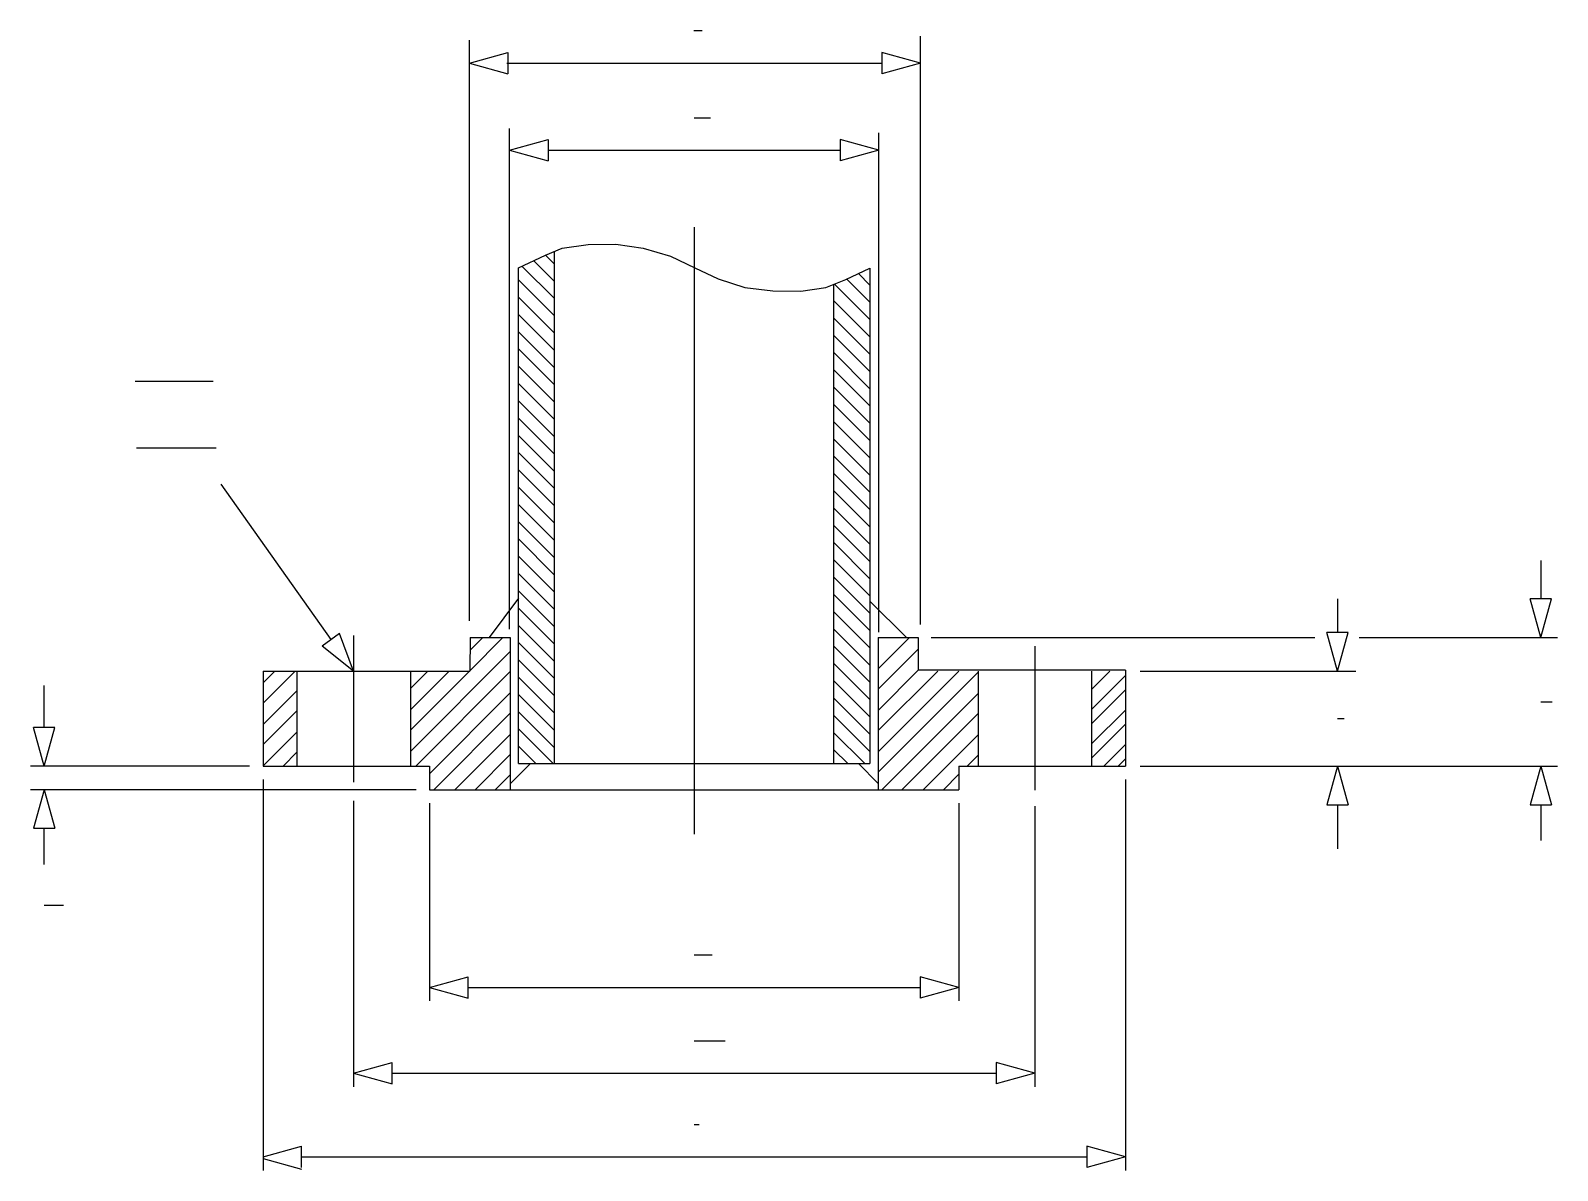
# Model space of a CAD drawing. Extents: x 391 to 1328, y 269 to 969.
import ezdxf

# ---------------------------------------------------------------- set-up
doc = ezdxf.new("R2010")
doc.units = 0
doc.header["$MEASUREMENT"] = 0
doc.layers.get('0').update_dxf_attribs({"linetype": 'CONTINUOUS'})
for name, color, linetype in [('-1', 7, 'CONTINUOUS'), ('1', 7, 'CONTINUOUS'), ('FLAN1$0$-1', 7, 'CONTINUOUS'), ('FLAN1$0$1', 7, 'CONTINUOUS')]:
    doc.layers.add(name, color=color, linetype=linetype)

msp = doc.modelspace()

# ---------------------------------------------------------------- linework, layer by layer
at = {"layer": '-1', "color": 5, "linetype": 'Continuous'}
for p, q in [((797.89, 969.13), (802.89, 969.13)), ((798.08, 915.62), (808.08, 915.62)), ((1318.04, 556.9), (1325.04, 556.9)), ((798.07, 401.57), (809.08, 401.57)), ((798.09, 348.82), (817.09, 348.82)), ((798.11, 297.43), (801.11, 297.43))]:
    msp.add_line(p, q, dxfattribs=at)
at = {"layer": '-1', "color": 3, "linetype": 'Continuous'}
for p, q in [((683, 949.13), (911, 949.13)), ((684.75, 601.55), (684.75, 908.97)), ((684.75, 895.62), (708.46, 902.18)), ((708.46, 902.18), (708.46, 889.07)), ((911.41, 895.62), (887.7, 902.18)), ((887.7, 902.18), (887.7, 889.07)), ((911.41, 599.6), (911.41, 906.29)), ((684.75, 895.62), (708.46, 889.07)), ((708.46, 895.62), (887.7, 895.62)), ((911.41, 895.62), (887.7, 889.07)), ((575.22, 595.17), (507.61, 690.66)), ((580.23, 598.83), (569.64, 591.1)), ((588.92, 575.81), (569.64, 591.1)), ((588.92, 575.81), (580.23, 598.83)), ((1071.87, 575.81), (1204.46, 575.81)), ((525.02, 517.46), (390.54, 517.46)), ((1071.87, 517.46), (1328.2, 517.46)), ((533.32, 509.16), (533.32, 269.13)), ((1062.89, 509.16), (1062.89, 269.13)), ((627.27, 502.96), (390.54, 502.96)), ((588.92, 496.15), (588.92, 320.52)), ((635.57, 494.66), (635.57, 373.27)), ((960.59, 494.66), (960.59, 373.27)), ((1007.24, 492.88), (1007.24, 320.52)), ((635.57, 381.57), (659.28, 388.13)), ((659.28, 375.02), (659.28, 388.13)), ((960.59, 381.57), (936.88, 388.13)), ((936.88, 388.13), (936.88, 375.02)), ((635.57, 381.57), (659.28, 375.02)), ((659.28, 381.57), (936.88, 381.57)), ((960.59, 381.57), (936.88, 375.02)), ((588.92, 328.82), (612.63, 335.37)), ((588.92, 328.82), (612.63, 322.26)), ((612.63, 322.26), (612.63, 335.37)), ((612.63, 328.82), (983.53, 328.82)), ((1007.24, 328.82), (983.53, 335.37)), ((983.53, 335.37), (983.53, 322.26)), ((1007.24, 328.82), (983.53, 322.26)), ((533.32, 277.43), (557.03, 283.99)), ((557.03, 270.87), (557.03, 283.99)), ((1062.89, 277.43), (1039.17, 283.99)), ((1039.17, 283.99), (1039.17, 270.87)), ((533.32, 276.43), (557.03, 269.87)), ((557.03, 277.43), (1039.17, 277.43)), ((1062.89, 277.43), (1039.17, 270.87))]:
    msp.add_line(p, q, dxfattribs=at)
at = {"layer": '-1', "color": 2, "linetype": 'Continuous'}
for p, q in [((454.79, 753.8), (502.79, 753.8)), ((455.56, 712.84), (504.56, 712.84))]:
    msp.add_line(p, q, dxfattribs=at)
at = {"layer": '-1', "color": 4, "linetype": 'Continuous'}
for p, q in [((588.92, 597.71), (588.92, 507.62)), ((930.31, 596.34), (911.03, 577.07)), ((1007.24, 591.16), (1007.24, 502.7)), ((935.67, 589.33), (911.03, 564.69)), ((935.67, 576.26), (911.03, 551.62)), ((960.69, 575.81), (911.03, 526.16)), ((947.6, 575.81), (911.03, 539.24)), ((972.38, 575.13), (911.03, 513.78)), ((1053.32, 575.81), (1042.1, 564.58)), ((1062.89, 572.99), (1042.1, 552.21)), ((1062.89, 564.23), (1042.1, 543.44)), ((972.38, 562.06), (913.28, 502.96)), ((972.38, 549.68), (925.66, 502.96)), ((1062.89, 551.86), (1042.1, 531.07)), ((972.38, 536.6), (938.74, 502.96)), ((1062.89, 543.11), (1042.1, 522.32)), ((1062.89, 530.73), (1049.62, 517.46)), ((972.38, 524.23), (965.62, 517.46)), ((1062.89, 521.98), (1058.37, 517.46)), ((960.59, 512.44), (951.11, 502.96))]:
    msp.add_line(p, q, dxfattribs=at)
at = {"layer": '-1', "color": 7, "linetype": 'Continuous'}
for p, q in [((533.32, 575.81), (533.32, 517.46)), ((533.32, 575.81), (645.53, 575.81)), ((554.06, 575.81), (554.06, 517.46)), ((623.78, 575.81), (623.78, 517.46)), ((1042.1, 575.81), (1042.1, 517.46)), ((1062.89, 576.26), (1062.89, 517.46)), ((533.32, 517.46), (635.57, 517.46)), ((635.57, 517.46), (635.57, 502.96)), ((960.59, 517.46), (960.59, 502.96)), ((960.59, 517.46), (1062.89, 517.46)), ((635.57, 502.96), (960.59, 502.96))]:
    msp.add_line(p, q, dxfattribs=at)
at = {"linetype": 'Continuous'}
msp.add_line((690.2, 518.96), (690.12, 519.03), dxfattribs=at)
at = {"layer": '1', "color": 3, "linetype": 'Continuous'}
for p, q in [((660.03, 606.62), (660.03, 963.25)), ((937.05, 604.31), (937.05, 965.69)), ((660.03, 949.13), (683.74, 955.69)), ((660.03, 949.13), (683.74, 942.58)), ((683, 949.13), (683.97, 949.13)), ((683.74, 955.69), (683.74, 942.58)), ((911, 949.13), (913.25, 949.13)), ((937.05, 949.13), (913.34, 955.69)), ((913.34, 955.69), (913.34, 942.58)), ((937.05, 949.13), (913.34, 942.58)), ((1318.04, 643.74), (1318.04, 620.06)), ((1324.6, 620.06), (1311.48, 620.06)), ((1318.04, 596.34), (1311.48, 620.06)), ((1318.04, 596.34), (1324.6, 620.06)), ((943.54, 596.34), (1179.16, 596.34)), ((1206.49, 596.34), (1328.2, 596.34)), ((1318.04, 517.46), (1311.48, 493.75)), ((1318.04, 517.46), (1324.6, 493.75)), ((1311.48, 493.75), (1324.6, 493.75)), ((1318.04, 493.75), (1318.04, 471.8))]:
    msp.add_line(p, q, dxfattribs=at)
at = {"layer": '1', "color": 4, "linetype": 'Continuous'}
for p, q in [((798.08, 848.33), (798.08, 475.68)), ((706.82, 831.13), (717.06, 835.49)), ((717.06, 835.49), (733.03, 837.7)), ((733.03, 837.7), (749.89, 838)), ((749.89, 838), (766.74, 835.49)), ((766.74, 835.49), (783.6, 830.61)), ((690.12, 823.43), (706.82, 831.13)), ((712.24, 815.11), (699.56, 827.79)), ((712.24, 825.71), (706.82, 831.13)), ((712.24, 518.96), (712.24, 833.44)), ((783.6, 830.61), (798.38, 823.37)), ((690.12, 518.96), (690.12, 823.43)), ((712.24, 793.89), (690.12, 816.01)), ((712.24, 804.5), (692.3, 824.44)), ((798.38, 823.37), (812.87, 816.57)), ((812.87, 816.57), (829.28, 811.25)), ((878.96, 811.25), (891.11, 816.28)), ((891.11, 816.28), (906.04, 823.3)), ((906.03, 802.24), (891.71, 816.56)), ((906.03, 812.84), (898.92, 819.95)), ((906.04, 823.3), (906.04, 518.96)), ((829.28, 811.25), (846.43, 809.33)), ((846.43, 809.33), (863.58, 809.04)), ((863.58, 809.04), (878.96, 811.25)), ((883.92, 518.96), (883.92, 813.3)), ((906.03, 791.63), (884.23, 813.43)), ((712.24, 783.29), (690.12, 805.41)), ((906.03, 781.03), (883.92, 803.14)), ((712.24, 772.68), (690.12, 794.8)), ((906.03, 770.42), (883.92, 792.53)), ((712.24, 762.07), (690.12, 784.19)), ((906.03, 759.81), (883.92, 781.92)), ((712.24, 751.47), (690.12, 773.59)), ((906.03, 749.21), (883.92, 771.32)), ((712.24, 740.86), (690.12, 762.98)), ((906.03, 738.6), (883.92, 760.71)), ((712.24, 730.25), (690.12, 752.37)), ((712.24, 719.65), (690.12, 741.77)), ((906.03, 727.99), (883.92, 750.1)), ((906.03, 717.39), (883.92, 739.5)), ((712.24, 709.04), (690.12, 731.16)), ((906.03, 706.78), (883.92, 728.89)), ((712.24, 698.43), (690.12, 720.55)), ((906.03, 696.17), (883.92, 718.28)), ((712.24, 687.83), (690.12, 709.95)), ((906.03, 685.57), (883.92, 707.68)), ((712.24, 677.22), (690.12, 699.34)), ((906.03, 674.96), (883.92, 697.07)), ((712.24, 666.61), (690.12, 688.73)), ((906.03, 664.35), (883.92, 686.46)), ((712.24, 656.01), (690.12, 678.13)), ((906.03, 653.75), (883.92, 675.86)), ((712.24, 645.4), (690.12, 667.52)), ((712.24, 634.79), (690.12, 656.91)), ((906.03, 643.14), (883.92, 665.25)), ((906.03, 632.53), (883.92, 654.65)), ((712.24, 624.19), (690.12, 646.31)), ((906.03, 621.93), (883.92, 644.04)), ((712.24, 613.58), (690.12, 635.7)), ((906.03, 611.32), (883.92, 633.43)), ((690.12, 620.49), (672.27, 596.34)), ((712.24, 602.97), (690.12, 625.09)), ((906.03, 600.71), (883.92, 622.83)), ((712.24, 592.37), (690.12, 614.49)), ((906.03, 590.11), (883.92, 612.22)), ((906.04, 618.72), (928.42, 596.34)), ((712.24, 581.76), (690.12, 603.88)), ((906.03, 579.5), (883.92, 601.61)), ((680.58, 596.34), (660.41, 576.17)), ((668.21, 596.34), (660.48, 588.62)), ((712.24, 571.16), (690.12, 593.27)), ((906.03, 568.89), (883.92, 591.01)), ((685.12, 587.81), (623.78, 526.47)), ((712.24, 560.55), (690.12, 582.67)), ((553.04, 575.81), (533.32, 556.1)), ((540.66, 575.81), (533.32, 568.47)), ((634.59, 575.81), (623.78, 565)), ((660.05, 575.81), (623.78, 539.54)), ((647.68, 575.81), (623.78, 551.92)), ((685.12, 575.44), (627.15, 517.46)), ((712.24, 549.94), (690.12, 572.06)), ((906.03, 558.29), (883.92, 580.4)), ((554.06, 563.76), (533.32, 543.02)), ((906.03, 547.68), (883.92, 569.79)), ((685.12, 562.35), (635.57, 512.79)), ((712.24, 539.34), (690.12, 561.45)), ((906.03, 537.07), (883.92, 559.19)), ((554.06, 551.39), (533.32, 530.65)), ((685.12, 549.98), (638.11, 502.96)), ((712.24, 528.73), (690.12, 550.85)), ((906.03, 526.47), (883.92, 548.58)), ((554.06, 538.3), (533.32, 517.56)), ((685.12, 536.9), (651.18, 502.96)), ((711.41, 518.96), (690.12, 540.24)), ((902.93, 518.96), (883.92, 537.97)), ((554.06, 525.93), (545.6, 517.46)), ((700.8, 518.96), (690.12, 529.63)), ((892.33, 518.96), (883.92, 527.37)), ((685.12, 524.52), (663.56, 502.96)), ((685.12, 506.61), (697.46, 518.96)), ((690.12, 518.96), (906.04, 518.96)), ((911.03, 506.81), (898.89, 518.96)), ((685.12, 512.15), (675.93, 502.96))]:
    msp.add_line(p, q, dxfattribs=at)
at = {"layer": '1', "color": 7, "linetype": 'Continuous'}
for p, q in [((660.53, 596.34), (660.4, 575.81)), ((660.53, 596.34), (685.12, 596.34)), ((685.12, 596.34), (685.12, 502.96)), ((911.03, 596.34), (935.67, 596.34)), ((911.03, 596.34), (911.03, 502.96)), ((935.67, 596.34), (935.67, 576.26)), ((638.88, 575.81), (660.4, 575.81)), ((1062.89, 576.26), (935.67, 576.26)), ((972.38, 575.81), (972.38, 517.46))]:
    msp.add_line(p, q, dxfattribs=at)
at = {"layer": 'FLAN1$0$-1', "color": 3, "linetype": 'Continuous'}
for p, q in [((398.84, 541.17), (398.84, 566.87)), ((398.84, 517.46), (392.29, 541.17)), ((405.4, 541.17), (392.29, 541.17)), ((398.84, 517.46), (405.4, 541.17)), ((398.84, 502.96), (392.29, 479.24)), ((398.84, 502.96), (405.4, 479.24)), ((392.29, 479.24), (405.4, 479.24)), ((398.84, 457.01), (398.84, 479.24))]:
    msp.add_line(p, q, dxfattribs=at)
at = {"layer": 'FLAN1$0$-1', "color": 5, "linetype": 'Continuous'}
for p, q in [((1193.19, 546.64), (1197.19, 546.64)), ((398.84, 432.01), (410.84, 432.01))]:
    msp.add_line(p, q, dxfattribs=at)
at = {"layer": 'FLAN1$0$1', "color": 3, "linetype": 'Continuous'}
for p, q in [((1193.19, 620.14), (1193.19, 599.52)), ((1193.19, 575.81), (1186.63, 599.52)), ((1199.74, 599.52), (1186.63, 599.52)), ((1193.19, 575.81), (1199.74, 599.52)), ((1193.19, 517.46), (1186.63, 493.75)), ((1193.19, 517.46), (1199.74, 493.75)), ((1186.63, 493.75), (1199.74, 493.75)), ((1193.19, 493.75), (1193.19, 466.66))]:
    msp.add_line(p, q, dxfattribs=at)

doc.saveas('drawing.dxf')
